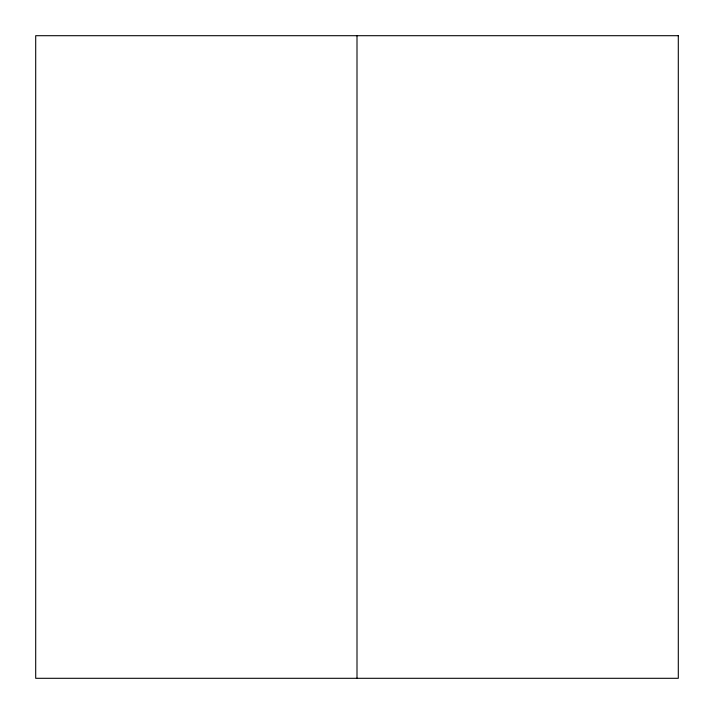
<?xml version="1.0" encoding="UTF-8"?>
<svg xmlns="http://www.w3.org/2000/svg" width="714" height="714" viewBox="0 0 714 714"><rect width="100%" height="100%" fill="white"/><g stroke="black" fill="none" stroke-linecap="round" stroke-linejoin="round"><path stroke-width="1.07" d="M357 35.7L357 678.3M678.3 35.7L35.7 35.7L35.7 678.3L678.3 678.3L678.3 35.7"/></g></svg>
